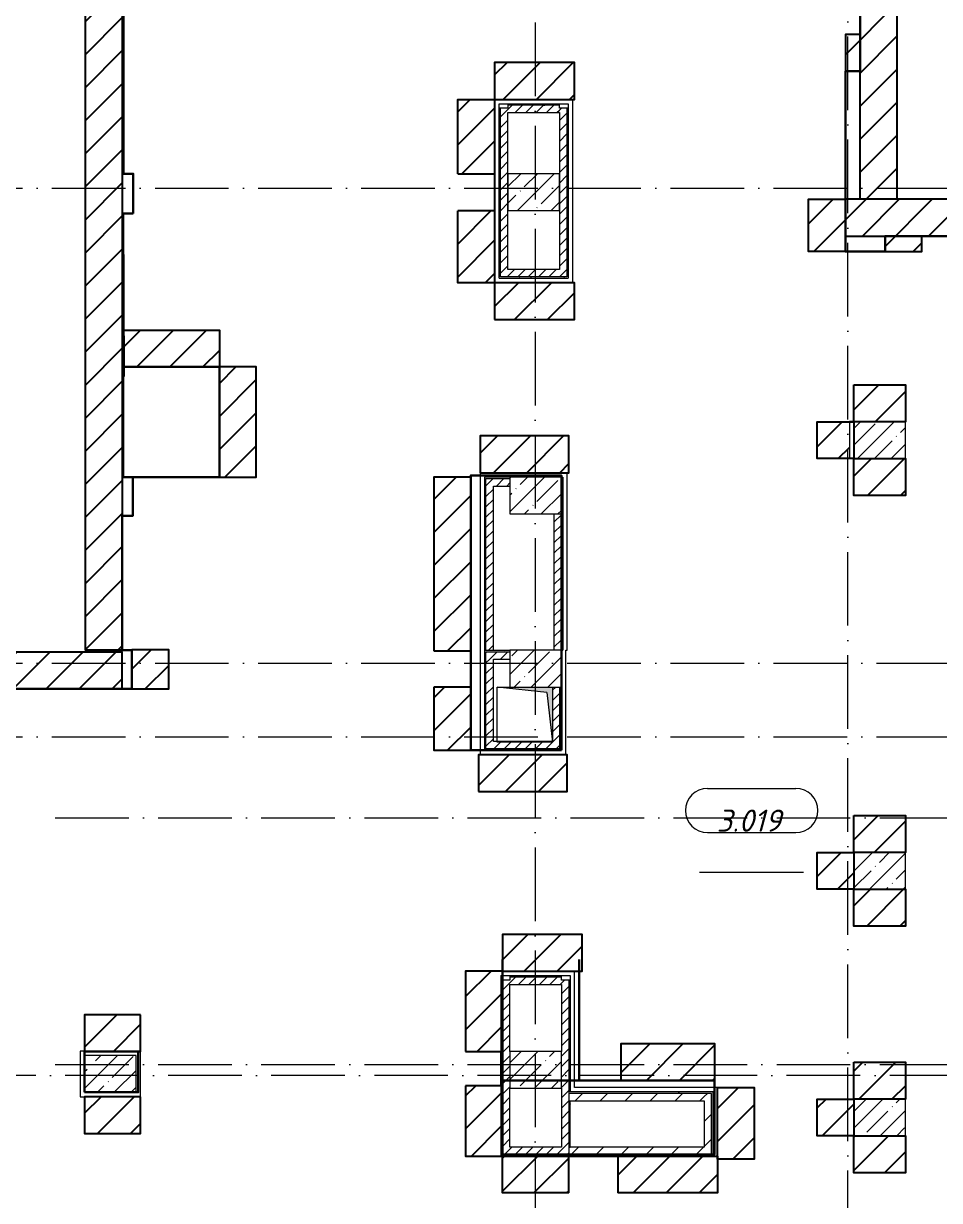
# Model space of a CAD drawing. Header units: millimetres. Extents: x 6277 to 253996, y -115614 to 184496.
# Drawn here: x 116585 to 129027, y 103209 to 119193 of the extents above; entities that cross this region are included whole.
import ezdxf

# ---------------------------------------------------------------- set-up
doc = ezdxf.new("R2010")
doc.units = ezdxf.units.MM
doc.linetypes.add('50_200_ШТРИХ_1Т_ш5_п1_п1_', pattern=[1400, 1000, -200, 0, -200])
for name, color, linetype, lineweight, true_color in [('A-AREA-IDEN-1', 7, 'Continuous', 9, 0xaaaaaa), ('I-WALL-15', 7, 'Continuous', 5, 0x787878), ('M-EQPM-1', 7, 'Continuous', 9, 0xaaaaaa), ('M-EQPM-2', 7, 'Continuous', 9, 0xe2e2e2), ('Оси-3', 7, '50_200_ШТРИХ_1Т_ш5_п1_п1_', 9, 0xaaaaaa)]:
    doc.layers.add(name, color=color, linetype=linetype, lineweight=lineweight, true_color=true_color)
for name, color, linetype, lineweight in [('A-WALL', 7, 'Continuous', 5), ('A-WALL-FNSH-1', 7, 'Continuous', 5), ('I-WALL', 7, 'Continuous', 5), ('S-COLS', 7, 'Continuous', 9), ('S-COLS-1', 7, 'Continuous', 5)]:
    doc.layers.add(name, color=color, linetype=linetype, lineweight=lineweight)
doc.styles.add('ISOCPEUR_I', font='isocpeui.ttf', dxfattribs={"height": 300})
pattern_1 = [(0, (34340.58, 34851.68), (406.4, 101.6), [6.706, -298.094, 6.706, -298.094, -1625.6]), (0, (34340.58, 34851.68), (406.4, 101.6), [-609.6, 6.706, -602.894, 6.706, -298.094, -711.2]), (0, (34340.58, 34851.68), (406.4, 101.6), [-1524, 6.706, -196.494, 6.706, -501.294]), (120, (34492.98, 34902.48), (-291.18818, 301.15272), [6.706, -298.094, 6.706, -298.094, -1625.6]), (120, (34492.98, 34902.48), (-291.18818, 301.15272), [-609.6, 6.706, -602.894, 6.706, -298.094, -711.2]), (120, (34492.98, 34902.48), (-291.18818, 301.15272), [-1524, 6.706, -196.494, 6.706, -501.294]), (240, (34543.78, 35105.68), (-115.21182, -402.75272), [6.706, -298.094, 6.706, -298.094, -1625.6]), (240, (34543.78, 35105.68), (-115.21182, -402.75272), [-609.6, 6.706, -602.894, 6.706, -298.094, -711.2]), (240, (34543.78, 35105.68), (-115.21182, -402.75272), [-1524, 6.706, -196.494, 6.706, -501.294])]
pattern_2 = [(45, (34340.58, 34851.68), (-70.71068, 70.71068), [])]
pattern_3 = [(0, (34314.75, 34972.68), (406.4, 101.6), [6.706, -298.094, 6.706, -298.094, -1625.6]), (0, (34314.75, 34972.68), (406.4, 101.6), [-609.6, 6.706, -602.894, 6.706, -298.094, -711.2]), (0, (34314.75, 34972.68), (406.4, 101.6), [-1524, 6.706, -196.494, 6.706, -501.294]), (120, (34467.15, 35023.48), (-291.18818, 301.15272), [6.706, -298.094, 6.706, -298.094, -1625.6]), (120, (34467.15, 35023.48), (-291.18818, 301.15272), [-609.6, 6.706, -602.894, 6.706, -298.094, -711.2]), (120, (34467.15, 35023.48), (-291.18818, 301.15272), [-1524, 6.706, -196.494, 6.706, -501.294]), (240, (34517.95, 35226.68), (-115.21182, -402.75272), [6.706, -298.094, 6.706, -298.094, -1625.6]), (240, (34517.95, 35226.68), (-115.21182, -402.75272), [-609.6, 6.706, -602.894, 6.706, -298.094, -711.2]), (240, (34517.95, 35226.68), (-115.21182, -402.75272), [-1524, 6.706, -196.494, 6.706, -501.294])]
pattern_4 = [(45, (34314.75, 34972.68), (-70.71068, 70.71068), [])]
pattern_5 = [(45, (34340.58, 34851.68), (-169.70563, 169.70563), [])]

# ---------------------------------------------------------------- blocks, each defined once
blk = doc.blocks.new('BSC_Колонна _Прямоугольная - 500х700-V241-АИ_План этажа_Стены_3')
at = {"layer": 'S-COLS-1'}
h = blk.add_hatch(dxfattribs=at)
h.set_pattern_fill('FP_169', color=256, style=0, pattern_type=2)
h.set_pattern_definition([(315, (-70131.04, 93900), (228.0985, 228.0985), []), (315, (-70131.04, 93671.9), (228.0985, 228.0985), [403.225, -80.645, 6.706, -73.939])])
h.paths.add_polyline_path([(-250, 350), (-250, -350), (250, -350), (250, 350), (-103, 350)])
for p, q in [((250, 350), (-250, 350)), ((-250, 350), (-250, -350)), ((250, -350), (250, 350)), ((-250, -350), (250, -350))]:
    blk.add_line(p, q, dxfattribs=at)
blk = doc.blocks.new('BSC_Колонна _Прямоугольная - 500х700-V242-АИ_План этажа_Стены_3')
at = {"layer": 'S-COLS-1'}
h = blk.add_hatch(dxfattribs=at)
h.set_pattern_fill('FP_170', color=256, style=0, pattern_type=2)
h.set_pattern_definition([(315, (-73481.04, 93900), (228.0985, 228.0985), []), (315, (-73481.04, 93671.9), (228.0985, 228.0985), [403.225, -80.645, 6.706, -73.939])])
h.paths.add_polyline_path([(-250, 350), (-250, -350), (250, -350), (250, 350), (86, 350)])
for p, q in [((250, 350), (-250, 350)), ((-250, 350), (-250, -350)), ((250, -350), (250, 350)), ((-250, -350), (250, -350))]:
    blk.add_line(p, q, dxfattribs=at)
blk = doc.blocks.new('BSC_Колонна _Прямоугольная - 500х700-V245-АИ_План этажа_Стены_3')
at = {"layer": 'S-COLS-1'}
h = blk.add_hatch(dxfattribs=at)
h.set_pattern_fill('FP_173', color=256, style=0, pattern_type=2)
h.set_pattern_definition([(315, (-79331.04, 93900), (228.0985, 228.0985), []), (315, (-79331.04, 93671.9), (228.0985, 228.0985), [403.225, -80.645, 6.706, -73.939])])
h.paths.add_polyline_path([(-250, 350), (-250, -350), (250, -350), (250, 350), (-101, 350)])
for p, q in [((250, 350), (-250, 350)), ((-250, 350), (-250, -350)), ((250, -350), (250, 350)), ((-250, -350), (250, -350))]:
    blk.add_line(p, q, dxfattribs=at)
blk = doc.blocks.new('BSC_Колонна _Прямоугольная - 500х700-V301-АИ_План этажа_Стены_3')
at = {"layer": 'S-COLS-1'}
h = blk.add_hatch(dxfattribs=at)
h.set_pattern_fill('FP_207', color=256, style=0, pattern_type=2)
h.set_pattern_definition([(315, (-70130.7, 83450), (228.0985, 228.0985), []), (315, (-70130.7, 83221.9), (228.0985, 228.0985), [403.225, -80.645, 6.706, -73.939])])
h.paths.add_polyline_path([(-250, 234), (-250, -350), (250, -350), (250, 350), (-250, 350)])
for p, q in [((250, 350), (-250, 350)), ((-250, 350), (-250, -350)), ((250, -350), (250, 350)), ((-250, -350), (250, -350))]:
    blk.add_line(p, q, dxfattribs=at)
blk = doc.blocks.new('BSC_Колонна _Прямоугольная - 500х700-V302-АИ_План этажа_Стены_3')
at = {"layer": 'S-COLS-1'}
h = blk.add_hatch(dxfattribs=at)
h.set_pattern_fill('FP_208', color=256, style=0, pattern_type=2)
h.set_pattern_definition([(315, (-70130.7, 89200), (228.0985, 228.0985), []), (315, (-70130.7, 88971.9), (228.0985, 228.0985), [403.225, -80.645, 6.706, -73.939])])
h.paths.add_polyline_path([(-250, 350), (-250, -350), (250, -350), (250, 350), (-103, 350)])
for p, q in [((250, 350), (-250, 350)), ((-250, 350), (-250, -350)), ((250, -350), (250, 350)), ((-250, -350), (250, -350))]:
    blk.add_line(p, q, dxfattribs=at)
blk = doc.blocks.new('BSC_Колонна _Прямоугольная - 500х700-V304-АИ_План этажа_Стены_3')
at = {"layer": 'S-COLS-1'}
h = blk.add_hatch(dxfattribs=at)
h.set_pattern_fill('FP_210', color=256, style=0, pattern_type=2)
h.set_pattern_definition([(315, (-75580.7, 89200), (228.0985, 228.0985), []), (315, (-75580.7, 88971.9), (228.0985, 228.0985), [403.225, -80.645, 6.706, -73.939])])
h.paths.add_polyline_path([(-250, 350), (-250, -350), (250, -350), (250, 350), (110, 350)])
for p, q in [((250, 350), (-250, 350)), ((250, -350), (250, 350)), ((-250, -230), (-250, -350)), ((-250, -350), (250, -350))]:
    blk.add_line(p, q, dxfattribs=at)
blk = doc.blocks.new('BSC_Колонна _Прямоугольная - 500х700-V305-АИ_План этажа_Стены_3')
at = {"layer": 'S-COLS-1'}
h = blk.add_hatch(dxfattribs=at)
h.set_pattern_fill('FP_211', color=256, style=0, pattern_type=2)
h.set_pattern_definition([(315, (-77930.7, 89200), (228.0985, 228.0985), []), (315, (-77930.7, 88971.9), (228.0985, 228.0985), [403.225, -80.645, 6.706, -73.939])])
h.paths.add_polyline_path([(-250, 350), (-250, -350), (250, -350), (250, 350)])
for p, q in [((250, 350), (-250, 350)), ((-250, 350), (-250, -350)), ((250, -350), (250, 350)), ((-250, -350), (250, -350))]:
    blk.add_line(p, q, dxfattribs=at)
blk = doc.blocks.new('Канал вертикальный прямоугольный - Шахта - значок проема-24087406-АИ_План этажа_Стены_3')
at = {"layer": 'M-EQPM-2'}
blk.add_hatch(color=256, dxfattribs=at).paths.add_polyline_path([(375, 375), (-375, 375), (-375, -375), (-300, 300)])
at = {"layer": 'M-EQPM-1'}
for p, q in [((-375, -375), (-375, 375)), ((-375, 375), (375, 375)), ((-300, 300), (375, 375)), ((375, 375), (375, -375)), ((-300, 300), (-375, -375)), ((375, -375), (-375, -375))]:
    blk.add_line(p, q, dxfattribs=at)
blk = doc.blocks.new('AAR_СКБ_Марка_помещения_1_5 ммп - Номер _ Площадь-27962135-АИ_План этажа_Стены_3')
at = {"layer": 'A-AREA-IDEN-1'}
for p, q in [((-2.987, 3), (3.013, 3)), ((-2.987, 0), (3.013, 0)), ((-3.532, -2.69), (3.532, -2.69))]:
    blk.add_line(p, q, dxfattribs=at)
for centre, start, end in [((-2.987, 1.5), 90, 270), ((3.013, 1.5), 270, 90)]:
    blk.add_arc(centre, 1.5, start, end, dxfattribs=at)
blk = doc.blocks.new('osi')
at = {"layer": 'Оси-3'}
for p, q in [((32440.8, 126205.7), (32440.8, 83013.9)), ((36690.8, 83013.9), (36690.8, 126205.7)), ((6276.8, 116955.5), (48058.7, 116955.5)), ((6276.8, 110505.8), (48058.7, 110505.8)), ((6276.8, 109505.8), (48058.7, 109505.8)), ((25922, 108405.8), (48058.7, 108405.8)), ((25922, 105055.8), (48058.7, 105055.8)), ((48058.7, 104905.8), (6276.8, 104905.8))]:
    blk.add_line(p, q, dxfattribs=at)

msp = doc.modelspace()

# ---------------------------------------------------------------- hatches: boundary and pattern name
at = {"true_color": 0xf8991e}
h = msp.add_hatch(dxfattribs=at)
h.set_pattern_fill('ANSI31', color=30, scale=100)
h.paths.add_polyline_path([(135481.1, 96340.4), (135084.7, 96340.4), (135084.7, 95840.4), (135481.1, 95840.4)])
h.paths.add_polyline_path([(135481.1, 95340.4), (135084.7, 95340.4), (135084.7, 94840.4), (135481.1, 94840.4)])
h.paths.add_polyline_path([(135981.1, 116306.4), (135481.1, 116306.4), (135481.1, 116061.4), (135506, 116061.4), (135506, 113790.4), (135481.1, 113790.4), (135481.1, 113271.7), (135511.6, 113271.7), (135511.6, 107940.4), (135481.1, 107940.4), (135481.1, 107426.4), (135533.7, 107426.4), (135533.7, 104590.4), (135481.1, 104590.4), (135481.1, 104090.4), (135538.7, 104090.4), (135538.7, 99360.4), (135541.1, 99360.4), (135541.1, 98860.4), (135481.1, 98860.4), (135481.1, 98371.4), (135539.7, 98371.4), (135541.1, 98360.4), (135541.1, 97860.4), (135539.7, 95840.4), (135481.1, 95840.4), (135481.1, 95340.4), (135541.6, 95340.4), (135546.2, 90781.4), (135981.1, 90781.4)])
h.paths.add_polyline_path([(135481.1, 98360.4), (135144.7, 98360.4), (135144.7, 97860.4), (135481.1, 97860.4)])
h.paths.add_polyline_path([(135481.1, 99360.4), (135144.7, 99360.4), (135144.7, 98860.4), (135481.1, 98860.4)])
h.paths.add_polyline_path([(128564.8, 95337.8), (127864.8, 95337.8), (127864.8, 94837.8), (128564.8, 94837.8)])
h.paths.add_polyline_path([(127864.8, 95837.8), (127364.8, 95837.8), (127364.8, 95337.8), (127864.8, 95337.8)])
h.paths.add_polyline_path([(128564.8, 96337.8), (127864.8, 96337.8), (127864.8, 95837.8), (128564.8, 95837.8)])
h.paths.add_polyline_path([(128564.8, 98337.8), (127864.8, 98337.8), (127864.8, 97843.9), (128564.8, 97843.9)])
h.paths.add_polyline_path([(127864.8, 98843.9), (127364.8, 98843.9), (127364.8, 98343.9), (127864.8, 98343.9)])
h.paths.add_polyline_path([(128564.8, 99343.9), (127864.8, 99343.9), (127864.8, 98843.9), (128564.8, 98843.9)])
h.paths.add_polyline_path([(123910.6, 98752.4), (123210.6, 98752.4), (123210.6, 98292.4), (123910.6, 98292.4)])
h.paths.add_polyline_path([(124410.6, 98252.4), (123950.6, 98252.4), (123950.6, 97752.4), (124410.6, 97752.4)])
h.paths.add_polyline_path([(123910.6, 97672.4), (123210.6, 97672.4), (123210.6, 97252.4), (123910.6, 97252.4)])
h.paths.add_polyline_path([(123890.6, 95232.4), (123190.6, 95232.4), (123190.6, 94792.4), (123890.6, 94792.4)])
h.paths.add_polyline_path([(124390.6, 94732.4), (123950.6, 94732.4), (123950.6, 94232.4), (124390.6, 94232.4)])
h.paths.add_polyline_path([(123890.6, 94172.4), (123190.6, 94172.4), (123190.6, 93732.4), (123890.6, 93732.4)])
h.paths.add_polyline_path([(135541.1, 90781.4), (127190.7, 90781.4), (127190.7, 90281.4), (135541.1, 90281.4)])
h.paths.add_polyline_path([(127190.7, 90189.4), (126890.7, 90189.4), (126890.7, 89597.4), (127190.7, 89597.4)])
h.paths.add_polyline_path([(127190.7, 89597.4), (120231.1, 89597.4), (120231.1, 89097.4), (127190.7, 89097.4)])
h.paths.add_polyline_path([(120731.1, 98305.8), (120241.9, 98305.8), (120241.9, 97805.8), (120231.1, 89597.4), (120731.1, 89597.4)])
h.paths.add_polyline_path([(120231.1, 98305.8), (109471.9, 98305.8), (109471.9, 97805.8), (120231.1, 97805.8)])
h.paths.add_polyline_path([(109287, 102046.4), (108787, 102046.4), (108787, 98305.8), (109287, 98305.8)])
h.paths.add_polyline_path([(112078.1, 102425.4), (112079.1, 102546.4), (109287, 102546.4), (109287, 102046.4), (112078.1, 102046.4)])
h.paths.add_polyline_path([(111918, 101911.9), (111418, 101911.9), (111418, 101380.4), (111918, 101380.4)])
h.paths.add_polyline_path([(112620.1, 101368.4), (111918, 101368.4), (111918, 100868.4), (112620.1, 100868.4)])
h.paths.add_polyline_path([(112638, 102425.4), (112096, 102425.4), (112096, 102046.4), (112078.1, 102046.4), (112078.1, 101925.4), (112638, 101925.4)])
h.paths.add_polyline_path([(118292.9, 100605.4), (116987.9, 100605.4), (116987.9, 100105.4), (118292.9, 100105.4)])
h.paths.add_polyline_path([(118292.9, 102545.4), (116987.9, 102545.4), (116987.9, 102045.4), (118292.9, 102045.4)])
h.paths.add_polyline_path([(119245, 115030.4), (117946, 115030), (117946, 114780), (117946.8, 114530.4), (119245, 114530.4)])
h.paths.add_polyline_path([(112096, 110156.4), (111596, 110156.4), (111596, 102546.4), (112096, 102546.4)])
h.paths.add_polyline_path([(112638, 104678.4), (112096, 104678.4), (112096, 104178.4), (112638, 104178.4)])
h.paths.add_polyline_path([(112655.8, 105735.4), (112096, 105735.4), (112096, 105235.4), (112655.8, 105235.4)])
h.paths.add_polyline_path([(118174.8, 104618), (117414.8, 104618), (117414.8, 104118), (118174.8, 104118)])
h.paths.add_polyline_path([(118174.8, 105730), (117414.8, 105730), (117414.8, 105238), (118174.8, 105238)])
h.paths.add_polyline_path([(123862.9, 100122.9), (122751.4, 100122.9), (122751.4, 99622.9), (123862.9, 99622.9)])
h.paths.add_polyline_path([(122751.4, 101485.4), (122251.4, 101485.4), (122251.4, 100182.9), (122751.4, 100182.9)])
h.paths.add_polyline_path([(123862.9, 102505.4), (122751.4, 102505.4), (122751.4, 102065.4), (123162.9, 102065.4), (123162.9, 102045.4), (123862.9, 102045.4)])
h.paths.add_polyline_path([(126010.6, 103812.4), (124657.2, 103812.4), (124657.2, 103312.4), (126010.6, 103312.4)])
h.paths.add_polyline_path([(126510.6, 104742.7), (126010.6, 104742.7), (126010.6, 103770.7), (126510.6, 103770.7)])
h.paths.add_polyline_path([(123990.6, 103812.4), (123090.6, 103812.4), (123090.6, 103312.4), (123990.6, 103312.4)])
h.paths.add_polyline_path([(123070.6, 104767.8), (122590.6, 104767.8), (122590.6, 103812.4), (123070.6, 103812.4), (123070.6, 103832.4)])
h.paths.add_polyline_path([(123070.6, 106262.7), (123076, 106322.7), (122590.6, 106322.7), (122590.6, 105234.3), (123070.6, 105234.3)])
h.paths.add_polyline_path([(124173.3, 106822.7), (123090.6, 106822.7), (123090.6, 106322.7), (124173.3, 106322.7)])
h.paths.add_polyline_path([(125970.6, 105340.4), (124702.3, 105340.4), (124702.3, 104840.4), (125970.6, 104840.4)])
h.paths.add_polyline_path([(128564.8, 104086.2), (127864.8, 104086.2), (127864.8, 103586.2), (128564.8, 103586.2)])
h.paths.add_polyline_path([(127864.8, 104586.2), (127364.8, 104586.2), (127364.8, 104086.2), (127864.8, 104086.2)])
h.paths.add_polyline_path([(128564.8, 105086.2), (127864.8, 105086.2), (127864.8, 104587.8), (128564.8, 104587.8)])
h.paths.add_polyline_path([(128564.8, 107436.2), (127864.8, 107436.2), (127864.8, 106936.2), (128564.8, 106936.2)])
h.paths.add_polyline_path([(127864.8, 107936.2), (127364.8, 107936.2), (127364.8, 107436.2), (127864.8, 107436.2)])
h.paths.add_polyline_path([(128564.8, 108436.2), (127864.8, 108436.2), (127864.8, 107937.8), (128564.8, 107937.8)])
h.paths.add_polyline_path([(135481.1, 104087.8), (135084.7, 104087.8), (135084.7, 103587.8), (135481.1, 103587.8)])
h.paths.add_polyline_path([(135481.1, 105087.8), (135084.7, 105087.8), (135084.7, 104590.4), (135481.1, 104590.4)])
h.paths.add_polyline_path([(135481.1, 108440.4), (135102.6, 108440.4), (135102.6, 107940.4), (135481.1, 107940.4)])
h.paths.add_polyline_path([(135481.1, 107426.4), (135102.6, 107426.4), (135102.6, 106940.4), (135481.1, 106940.4)])
h.paths.add_polyline_path([(135481.1, 116806.4), (127749, 116806.4), (127749, 116306.4), (135481.1, 116306.4)])
h.paths.add_polyline_path([(128564.8, 113284.2), (127864.8, 113284.2), (127864.8, 112784.2), (128564.8, 112784.2)])
h.paths.add_polyline_path([(127804.8, 113784.2), (127364.8, 113784.2), (127364.8, 113284.2), (127804.8, 113284.2)])
h.paths.add_polyline_path([(128564.8, 114284.2), (127864.8, 114284.2), (127864.8, 113787.8), (128564.8, 113787.8)])
h.paths.add_polyline_path([(127749, 116806.4), (127249, 116806.4), (127249, 116096.4), (127749, 116096.4)])
h.paths.add_polyline_path([(128449, 120363.4), (127949, 120363.4), (127949, 116806.4), (128449, 116806.4)])
h.paths.add_polyline_path([(128789, 116306.4), (128289, 116306.4), (128289, 116096.4), (128789, 116096.4)])
h.paths.add_polyline_path([(127949, 120633.4), (127519, 120633.4), (127519, 120133.4), (127949, 120133.4)])
h.paths.add_polyline_path([(127949, 119046.4), (127749, 119046.4), (127749, 118546.4), (127949, 118546.4)])
h.paths.add_polyline_path([(127519, 120363.4), (127019, 120363.4), (127019, 120133.4), (127519, 120133.4)])
h.paths.add_polyline_path([(127519, 120633.4), (127519, 120870.4), (117945, 120870.4), (117945, 120370.4), (127519, 120370.4)])
h.paths.add_polyline_path([(123295, 120370.4), (122795, 120370.4), (122795, 120107.4), (123295, 120107.4)])
h.paths.add_polyline_path([(124319, 120363.4), (123819, 120363.4), (123819, 120107.4), (124319, 120107.4)])
h.paths.add_polyline_path([(124067.4, 118663.4), (122984.8, 118663.4), (122984.8, 118163.4), (124067.4, 118163.4)])
h.paths.add_polyline_path([(124067.4, 115673.4), (122984.8, 115673.4), (122984.8, 115173.4), (124067.4, 115173.4)])
h.paths.add_polyline_path([(122984.8, 116648.8), (122484.8, 116648.8), (122484.8, 115673.4), (122984.8, 115673.4)])
h.paths.add_polyline_path([(122984.8, 118163.4), (122484.8, 118163.4), (122484.8, 117152), (122984.8, 117152)])
h.paths.add_polyline_path([(117927, 120370.4), (117427, 120370.4), (117427, 110681.4), (117927, 110681.4)])
h.paths.add_polyline_path([(119745, 114530.4), (119245, 114530.4), (119245, 113032.4), (119745, 113032.4)])
h.paths.add_polyline_path([(117927, 110656.4), (112096, 110656.4), (112096, 110156.4), (117927, 110156.4)])
h.paths.add_polyline_path([(118557, 110685.6), (118057, 110685.6), (118057, 110156.4), (118557, 110156.4)])
h.paths.add_polyline_path([(123970.6, 109262.7), (122764.1, 109262.7), (122764.1, 108762.7), (123970.6, 108762.7)])
h.paths.add_polyline_path([(122660.6, 110179.4), (122160.6, 110179.4), (122160.6, 109322.7), (122660.6, 109322.7)])
h.paths.add_polyline_path([(122660.6, 113032.4), (122160.6, 113032.4), (122160.6, 110672), (122660.6, 110672)])
h.paths.add_polyline_path([(123993.3, 113592.4), (122786.8, 113592.4), (122786.8, 113092.4), (123993.3, 113092.4)])
at = {"layer": 'I-WALL'}
h = msp.add_hatch(dxfattribs=at)
h.set_pattern_fill('FP_5', color=256, style=0, pattern_type=2)
h.set_pattern_definition(pattern_4)
h.paths.add_polyline_path([(123064.8, 115853.4), (123164.8, 115853.4), (123164.8, 118043.4), (123064.8, 118043.4), (123064.8, 116326.7)])
h = msp.add_hatch(dxfattribs=at)
h.set_pattern_fill('FP_5', color=256, style=0, pattern_type=2)
h.set_pattern_definition(pattern_4)
h.paths.add_polyline_path([(123164.8, 117983.4), (123864.8, 117983.4), (123864.8, 118083.4), (123164.8, 118083.4), (123164.8, 118043.4)])
h = msp.add_hatch(dxfattribs=at)
h.set_pattern_fill('FP_5', color=256, style=0, pattern_type=2)
h.set_pattern_definition(pattern_4)
h.paths.add_polyline_path([(123864.8, 115753.4), (123964.8, 115753.4), (123964.8, 118043.4), (123864.8, 118043.4), (123864.8, 115853.4)])
h = msp.add_hatch(dxfattribs=at)
h.set_pattern_fill('FP_5', color=256, style=0, pattern_type=2)
h.set_pattern_definition(pattern_4)
h.paths.add_polyline_path([(123864.8, 115753.4), (123864.8, 115853.4), (123064.8, 115853.4), (123064.8, 115753.4)])
h = msp.add_hatch(dxfattribs=at)
h.set_pattern_fill('FP_5', color=256, style=0, pattern_type=2)
h.set_pattern_definition(pattern_2)
h.paths.add_polyline_path([(122866.8, 110682.4), (122966.8, 110682.4), (122966.8, 113012.4), (122866.8, 113012.4), (122866.8, 111958.3)])
h = msp.add_hatch(dxfattribs=at)
h.set_pattern_fill('FP_5', color=256, style=0, pattern_type=2)
h.set_pattern_definition(pattern_2)
h.paths.add_polyline_path([(123190.6, 112912.4), (123190.6, 113012.4), (122966.8, 113012.4), (122966.8, 112912.4)])
h = msp.add_hatch(dxfattribs=at)
h.set_pattern_fill('FP_5', color=256, style=0, pattern_type=2)
h.set_pattern_definition(pattern_2)
h.paths.add_polyline_path([(123890.6, 110682.4), (123890.6, 112532.4), (123790.6, 112532.4), (123790.6, 110682.4)])
h = msp.add_hatch(dxfattribs=at)
h.set_pattern_fill('FP_5', color=256, style=0, pattern_type=2)
h.set_pattern_definition(pattern_2)
h.paths.add_polyline_path([(123190.6, 110562.4), (123190.6, 110662.4), (122866.8, 110662.4), (122866.8, 110562.4), (122966.8, 110562.4)])
h = msp.add_hatch(dxfattribs=at)
h.set_pattern_fill('FP_5', color=256, style=0, pattern_type=2)
h.set_pattern_definition(pattern_2)
h.paths.add_polyline_path([(122866.8, 109342.7), (122966.8, 109342.7), (122966.8, 110562.4), (122866.8, 110562.4), (122866.8, 110542.5)])
h = msp.add_hatch(dxfattribs=at)
h.set_pattern_fill('FP_5', color=256, style=0, pattern_type=2)
h.set_pattern_definition(pattern_2)
h.paths.add_polyline_path([(123870.6, 109442.7), (123870.6, 110182.4), (123770.6, 110182.4), (123770.6, 109442.7)])
h = msp.add_hatch(dxfattribs=at)
h.set_pattern_fill('FP_5', color=256, style=0, pattern_type=2)
h.set_pattern_definition(pattern_2)
h.paths.add_polyline_path([(123695.6, 109342.7), (123870.6, 109342.7), (123870.6, 109442.7), (123770.6, 109442.7), (123769.4, 109442.7), (122966.8, 109442.7), (122966.8, 109342.7)])
h = msp.add_hatch(dxfattribs=at)
h.set_pattern_fill('FP_5', color=256, style=0, pattern_type=2)
h.set_pattern_definition(pattern_2)
h.paths.add_polyline_path([(123090.6, 103932.4), (123190.6, 103932.4), (123190.6, 106202.7), (123090.6, 106202.7), (123090.6, 104879.3)])
h = msp.add_hatch(dxfattribs=at)
h.set_pattern_fill('FP_5', color=256, style=0, pattern_type=2)
h.set_pattern_definition(pattern_2)
h.paths.add_polyline_path([(123890.6, 106142.7), (123890.6, 106242.7), (123190.6, 106242.7), (123190.6, 106142.7)])
h = msp.add_hatch(dxfattribs=at)
h.set_pattern_fill('FP_5', color=256, style=0, pattern_type=2)
h.set_pattern_definition(pattern_2)
h.paths.add_polyline_path([(123990.6, 103832.4), (123990.6, 106202.7), (123890.6, 106202.7), (123890.6, 103832.4)])
h = msp.add_hatch(dxfattribs=at)
h.set_pattern_fill('FP_4', color=256, style=0, pattern_type=2)
h.set_pattern_definition(pattern_5)
h.paths.add_polyline_path([(125830.6, 104562.7), (125830.6, 104662.7), (123990.6, 104662.7), (123990.6, 104562.7), (124234.9, 104562.7)])
h = msp.add_hatch(dxfattribs=at)
h.set_pattern_fill('FP_4', color=256, style=0, pattern_type=2)
h.set_pattern_definition(pattern_5)
h.paths.add_polyline_path([(125930.6, 103932.4), (125930.6, 104662.7), (125830.6, 104662.7), (125830.6, 103932.4), (125904.6, 103932.4)])
h = msp.add_hatch(dxfattribs=at)
h.set_pattern_fill('FP_5', color=256, style=0, pattern_type=2)
h.set_pattern_definition(pattern_2)
h.paths.add_polyline_path([(123890.6, 103832.4), (123890.6, 103932.4), (123090.6, 103932.4), (123090.6, 103832.4), (123400.1, 103832.4)])
h = msp.add_hatch(dxfattribs=at)
h.set_pattern_fill('FP_4', color=256, style=0, pattern_type=2)
h.set_pattern_definition(pattern_5)
h.paths.add_polyline_path([(125930.6, 103832.4), (125930.6, 103932.4), (123990.6, 103932.4), (123990.6, 103832.4), (125904.6, 103832.4)])
at = {"layer": 'I-WALL-15'}
h = msp.add_hatch(dxfattribs=at)
h.set_pattern_fill('FP_3', color=256, style=0, pattern_type=2)
h.set_pattern_definition(pattern_3)
h.paths.add_polyline_path([(123064.8, 115753.4), (123064.8, 118043.4), (123044.8, 118043.4), (123044.8, 115753.4)])
h = msp.add_hatch(dxfattribs=at)
h.set_pattern_fill('FP_3', color=256, style=0, pattern_type=2)
h.set_pattern_definition(pattern_3)
h.paths.add_polyline_path([(123864.8, 118083.4), (123864.8, 118103.4), (123164.8, 118103.4), (123164.8, 118083.4)])
h = msp.add_hatch(dxfattribs=at)
h.set_pattern_fill('FP_3', color=256, style=0, pattern_type=2)
h.set_pattern_definition(pattern_3)
h.paths.add_polyline_path([(123984.8, 115733.4), (123984.8, 118043.4), (123964.8, 118043.4), (123964.8, 115733.4)])
h = msp.add_hatch(dxfattribs=at)
h.set_pattern_fill('FP_3', color=256, style=0, pattern_type=2)
h.set_pattern_definition(pattern_3)
h.paths.add_polyline_path([(123044.8, 115733.4), (123964.8, 115733.4), (123964.8, 115753.4), (123044.8, 115753.4)])
h = msp.add_hatch(dxfattribs=at)
h.set_pattern_fill('FP_3', color=256, style=0, pattern_type=2)
h.set_pattern_definition(pattern_1)
h.paths.add_polyline_path([(122866.8, 110682.4), (122866.8, 113032.4), (122846.8, 113032.4), (122846.8, 110682.4)])
h = msp.add_hatch(dxfattribs=at)
h.set_pattern_fill('FP_3', color=256, style=0, pattern_type=2)
h.set_pattern_definition(pattern_1)
h.paths.add_polyline_path([(122866.8, 113012.4), (123190.6, 113012.4), (123190.6, 113032.4), (122866.8, 113032.4)])
h = msp.add_hatch(dxfattribs=at)
h.set_pattern_fill('FP_3', color=256, style=0, pattern_type=2)
h.set_pattern_definition(pattern_1)
h.paths.add_polyline_path([(123910.6, 110682.4), (123910.6, 112972.4), (123890.6, 112972.4), (123890.6, 110682.4)])
h = msp.add_hatch(dxfattribs=at)
h.set_pattern_fill('FP_3', color=256, style=0, pattern_type=2)
h.set_pattern_definition(pattern_1)
h.paths.add_polyline_path([(123190.6, 110662.4), (123190.6, 110682.4), (122846.8, 110682.4), (122846.8, 110662.4), (122866.8, 110662.4)])
h = msp.add_hatch(dxfattribs=at)
h.set_pattern_fill('FP_3', color=256, style=0, pattern_type=2)
h.set_pattern_definition(pattern_1)
h.paths.add_polyline_path([(122866.8, 109322.7), (122866.8, 110662.4), (122846.8, 110662.4), (122846.8, 109322.7)])
h = msp.add_hatch(dxfattribs=at)
h.set_pattern_fill('FP_3', color=256, style=0, pattern_type=2)
h.set_pattern_definition(pattern_1)
h.paths.add_polyline_path([(123870.6, 109342.7), (123890.6, 109342.7), (123890.6, 110182.4), (123870.6, 110182.4), (123870.6, 109442.7)])
h = msp.add_hatch(dxfattribs=at)
h.set_pattern_fill('FP_3', color=256, style=0, pattern_type=2)
h.set_pattern_definition(pattern_1)
h.paths.add_polyline_path([(122866.8, 109322.7), (123890.6, 109322.7), (123890.6, 109342.7), (122866.8, 109342.7)])
h = msp.add_hatch(dxfattribs=at)
h.set_pattern_fill('FP_3', color=256, style=0, pattern_type=2)
h.set_pattern_definition(pattern_1)
h.paths.add_polyline_path([(123090.6, 103832.4), (123090.6, 106202.7), (123070.6, 106202.7), (123070.6, 103832.4)])
h = msp.add_hatch(dxfattribs=at)
h.set_pattern_fill('FP_3', color=256, style=0, pattern_type=2)
h.set_pattern_definition(pattern_1)
h.paths.add_polyline_path([(123890.6, 106242.7), (123890.6, 106262.7), (123190.6, 106262.7), (123190.6, 106242.7)])
h = msp.add_hatch(dxfattribs=at)
h.set_pattern_fill('FP_3', color=256, style=0, pattern_type=2)
h.set_pattern_definition(pattern_1)
h.paths.add_polyline_path([(123990.6, 103812.4), (124010.6, 103812.4), (124010.6, 103832.4), (123990.6, 103832.4)])
h.paths.add_polyline_path([(124010.6, 103932.4), (124010.6, 104562.7), (123990.6, 104562.7), (123990.6, 103932.4)])
h.paths.add_polyline_path([(124010.6, 104662.7), (124010.6, 106202.7), (123990.6, 106202.7), (123990.6, 104662.7)])
h = msp.add_hatch(dxfattribs=at)
h.set_pattern_fill('FP_3', color=256, style=0, pattern_type=2)
h.set_pattern_definition(pattern_1)
h.paths.add_polyline_path([(125930.6, 104662.7), (125930.6, 104682.7), (124010.6, 104682.7), (124010.6, 104662.7), (125904.6, 104662.7)])
h = msp.add_hatch(dxfattribs=at)
h.set_pattern_fill('FP_3', color=256, style=0, pattern_type=2)
h.set_pattern_definition(pattern_1)
h.paths.add_polyline_path([(125930.6, 103832.4), (125950.6, 103832.4), (125950.6, 104682.7), (125930.6, 104682.7), (125930.6, 103932.4)])
h = msp.add_hatch(dxfattribs=at)
h.set_pattern_fill('FP_3', color=256, style=0, pattern_type=2)
h.set_pattern_definition(pattern_1)
h.paths.add_polyline_path([(123890.6, 103812.4), (123990.6, 103812.4), (123990.6, 103832.4), (123070.6, 103832.4), (123070.6, 103812.4), (123400.1, 103812.4)])
h = msp.add_hatch(dxfattribs=at)
h.set_pattern_fill('FP_3', color=256, style=0, pattern_type=2)
h.set_pattern_definition(pattern_1)
h.paths.add_polyline_path([(125950.6, 103812.4), (125950.6, 103832.4), (124010.6, 103832.4), (124010.6, 103812.4), (125904.6, 103812.4)])
at = {"layer": 'S-COLS-1'}
h = msp.add_hatch(dxfattribs=at)
h.set_pattern_fill('FP_1', color=256, style=0, pattern_type=2)
h.set_pattern_definition([(45, (34314.75, 34972.68), (-228.0985, 228.0985), []), (45, (34542.85, 34972.68), (-228.0985, 228.0985), [403.225, -80.645, 6.706, -73.939])])
h.paths.add_polyline_path([(123864.8, 116653.4), (123864.8, 117153.4), (123164.8, 117153.4), (123164.8, 116653.4)])

# ---------------------------------------------------------------- linework, layer by layer
at = {"color": 3}
for points in [[(117927, 110681.4), (117427, 110681.4), (117427, 120370.4), (117927, 120370.4)], [(127949, 120363.4), (128449, 120363.4), (128449, 116806.4), (127949, 116806.4)], [(127749, 118546.4), (127949, 118546.4), (127949, 119046.4), (127749, 119046.4)], [(122984.8, 118163.4), (124067.4, 118163.4), (124067.4, 118663.4), (122984.8, 118663.4)], [(127749, 116096.4), (127249, 116096.4), (127249, 116806.4), (127749, 116806.4)], [(127749, 116306.4), (135481.1, 116306.4), (135481.1, 116806.4), (127749, 116806.4)], [(128289, 116096.4), (128789, 116096.4), (128789, 116306.4), (128289, 116306.4)], [(122984.8, 115173.4), (124067.4, 115173.4), (124067.4, 115673.4), (122984.8, 115673.4)], [(119245, 114530.4), (117946, 114530), (117946, 115030), (119245, 115030.4)], [(119245, 113032.4), (119745, 113032.4), (119745, 114530.4), (119245, 114530.4)], [(127864.8, 114284.2), (128564.8, 114284.2), (128564.8, 113784.2), (127864.8, 113784.2)], [(127864.8, 113284.2), (127364.8, 113284.2), (127364.8, 113784.2), (127864.8, 113784.2)], [(122786.8, 113092.4), (123993.3, 113092.4), (123993.3, 113592.4), (122786.8, 113592.4)], [(127864.8, 113284.2), (128564.8, 113284.2), (128564.8, 112784.2), (127864.8, 112784.2)], [(112096, 110156.4), (117927, 110156.4), (117927, 110656.4), (112096, 110656.4)], [(118057, 110156.4), (118557, 110156.4), (118557, 110685.6), (118057, 110685.6)], [(122764.1, 108762.7), (123970.6, 108762.7), (123970.6, 109262.7), (122764.1, 109262.7)], [(127864.8, 108436.2), (128564.8, 108436.2), (128564.8, 107936.2), (127864.8, 107936.2)], [(127864.8, 107436.2), (127364.8, 107436.2), (127364.8, 107936.2), (127864.8, 107936.2)], [(127864.8, 107436.2), (128564.8, 107436.2), (128564.8, 106936.2), (127864.8, 106936.2)], [(123090.6, 106322.7), (124173.3, 106322.7), (124173.3, 106822.7), (123090.6, 106822.7)], [(118174.8, 105730), (117414.8, 105730), (117414.8, 105230), (118174.8, 105230)], [(125970.6, 104840.4), (124702.3, 104840.4), (124702.3, 105340.4), (125970.6, 105340.4)], [(127864.8, 105086.2), (128564.8, 105086.2), (128564.8, 104586.2), (127864.8, 104586.2)], [(126010.6, 104742.7), (126510.6, 104742.7), (126510.6, 103770.7), (126010.6, 103770.7)], [(118174.8, 104618), (117414.8, 104618), (117414.8, 104118), (118174.8, 104118)], [(127864.8, 104086.2), (127364.8, 104086.2), (127364.8, 104586.2), (127864.8, 104586.2)], [(127864.8, 104086.2), (128564.8, 104086.2), (128564.8, 103586.2), (127864.8, 103586.2)]]:
    msp.add_lwpolyline(points, close=True, dxfattribs=at)
at = {"lineweight": 30}
for points in [[(127749, 116096.4), (127749, 118546.4), (127769, 118546.4), (127949, 118546.4), (127949, 120133.4), (127749, 120133.4), (127519, 120133.4), (127519, 120363.4), (123819, 120363.4), (123819, 120107.4), (123295, 120107.4), (123295, 120370.4), (117945, 120370.4)], [(117945, 120370.4), (117945, 117153.4), (118075, 117153.4), (118075, 116613.4)], [(118075, 116613.4), (117940, 116613.4), (117940, 113032.4), (117941, 113032.4)], [(117940, 116613.4), (117947.3, 114400.4), (117945, 114530.4), (119245, 114530.4), (119245, 113032.4), (118070, 113032.4)], [(135261, 116306.4), (128289, 116306.4), (128289, 116096.4), (127749, 116096.4), (127749, 116096.4)], [(117940, 113032.4), (118070, 113032.4), (118070, 112507.4), (118057, 112507.4), (117927, 112507.4), (117927, 110681.4), (118057, 110681.4), (118057, 110156.4), (117927, 110156.4)], [(118070, 110156.4), (112096, 110156.4), (112096, 105235.4), (112638, 105235.4), (112638, 104678.4), (112096, 104678.4), (112096, 102046.4)], [(123090.6, 106482.4), (123090.6, 103832.4), (125970.6, 103832.4), (125970.6, 104840.4)], [(124133.8, 104840.4), (124133.8, 106482.4)], [(124133.8, 104840.4), (125970.6, 104840.4)]]:
    msp.add_lwpolyline(points, dxfattribs=at)
at = {"color": 3}
for points in [[(122484.8, 117152), (122484.8, 118163.4), (122984.8, 118163.4), (122984.8, 115673.4), (122484.8, 115673.4), (122484.8, 116648.8)], [(122484.8, 117152), (122984.8, 117152), (122984.8, 116648.8), (122484.8, 116648.8)], [(122160.6, 110179.4), (122160.6, 109322.7), (122660.6, 109322.7), (122660.6, 113032.4), (122160.6, 113032.4), (122160.6, 110672)], [(122160.6, 110672), (122660.6, 110672), (122660.6, 110179.4), (122160.6, 110179.4)], [(122590.6, 104767.8), (122590.6, 103812.4), (123090.6, 103812.4), (123090.6, 106322.7), (122590.6, 106322.7), (122590.6, 105234.3)], [(122590.6, 105234.3), (123070.6, 105234.3), (123070.6, 104767.8), (122590.6, 104767.8)], [(123990.6, 103312.4), (123090.6, 103312.4), (123090.6, 103812.4), (126010.6, 103812.4), (126010.6, 103312.4), (124657.2, 103312.4)], [(123990.6, 103312.4), (123990.6, 103812.4), (124657.2, 103812.4), (124657.2, 103312.4)]]:
    msp.add_lwpolyline(points, dxfattribs=at)
at = {"lineweight": 30}
for points in [[(123890.6, 109322.7), (122660.6, 109322.7), (122660.6, 113056.7), (123890.6, 113056.7)], [(117414.8, 104678), (118142.8, 104678), (118142.8, 105230), (117414.8, 105230)], [(123090.6, 104840.4), (124133.8, 104840.4), (124133.8, 104840.4), (123090.6, 104840.4)]]:
    msp.add_lwpolyline(points, close=True, dxfattribs=at)
at = {"layer": 'A-WALL'}
for p, q in [((122984.8, 118163.4), (122984.8, 115673.4)), ((124044.8, 118163.4), (122984.8, 118163.4)), ((124044.8, 115673.4), (124044.8, 118163.4)), ((123044.8, 115733.4), (123044.8, 118103.4)), ((123044.8, 118103.4), (123984.8, 118103.4)), ((123064.8, 115753.4), (123064.8, 118043.4)), ((123864.8, 118083.4), (123164.8, 118083.4)), ((123964.8, 118043.4), (123964.8, 115753.4)), ((123984.8, 118103.4), (123984.8, 115733.4)), ((123964.8, 115753.4), (123064.8, 115753.4)), ((122984.8, 115673.4), (124044.8, 115673.4)), ((127864.8, 113847.8), (127864.8, 113787.8)), ((127804.8, 113787.8), (127804.8, 113287.8)), ((127864.8, 113787.8), (127804.8, 113787.8)), ((127804.8, 113287.8), (127864.8, 113287.8)), ((127864.8, 113287.8), (127864.8, 113227.8)), ((122786.8, 113092.4), (122786.8, 109262.7)), ((123970.6, 113092.4), (122786.8, 113092.4)), ((122866.8, 113012.4), (123190.6, 113012.4)), ((122866.8, 110682.4), (122866.8, 113012.4)), ((123890.6, 113032.4), (123910.6, 113032.4)), ((123910.6, 113032.4), (123910.6, 110682.4)), ((123970.6, 110682.4), (123970.6, 113092.4)), ((123890.6, 112532.4), (123890.6, 110682.4)), ((122866.8, 110662.4), (123190.6, 110662.4)), ((122866.8, 109342.7), (122866.8, 110662.4)), ((123950.6, 109262.7), (123950.6, 110682.4)), ((123950.6, 110682.4), (123970.6, 110682.4)), ((123870.6, 109342.7), (123870.6, 110182.4)), ((123890.6, 110182.4), (123890.6, 109322.7)), ((123870.6, 109342.7), (122866.8, 109342.7)), ((122786.8, 109262.7), (123950.6, 109262.7)), ((123890.6, 109322.7), (122846.8, 109322.7)), ((124070.6, 106322.7), (123010.6, 106322.7)), ((124070.6, 104742.7), (124070.6, 106322.7)), ((123070.6, 106262.7), (123070.6, 103832.4)), ((123070.6, 106262.7), (124010.6, 106262.7)), ((123090.6, 103832.4), (123090.6, 106202.7)), ((123890.6, 106242.7), (123190.6, 106242.7)), ((123990.6, 106202.7), (123990.6, 103832.4)), ((124010.6, 106262.7), (124010.6, 104682.7)), ((117354.8, 105238), (117354.8, 104618)), ((118174.8, 105238), (117354.8, 105238)), ((118174.8, 104618), (118174.8, 105238)), ((126010.6, 104742.7), (124070.6, 104742.7)), ((126010.6, 103752.4), (126010.6, 104742.7)), ((117354.8, 104618), (118174.8, 104618)), ((125930.6, 104662.7), (123990.6, 104662.7)), ((123990.6, 104562.7), (124010.6, 104562.7)), ((125930.6, 103832.4), (125930.6, 104662.7)), ((123990.6, 103932.4), (124010.6, 103932.4)), ((123990.6, 103812.4), (123070.6, 103812.4)), ((123090.6, 103832.4), (125930.6, 103832.4))]:
    msp.add_line(p, q, dxfattribs=at)
at = {"layer": 'A-WALL-FNSH-1'}
for p, q in [((123164.8, 118043.4), (123044.8, 118043.4)), ((123164.8, 118103.4), (123164.8, 118043.4)), ((123164.8, 115853.4), (123164.8, 117983.4)), ((123164.8, 117983.4), (123864.8, 117983.4)), ((123864.8, 118043.4), (123864.8, 118103.4)), ((123984.8, 118043.4), (123864.8, 118043.4)), ((123864.8, 117983.4), (123864.8, 115853.4)), ((123044.8, 115733.4), (123984.8, 115733.4)), ((123864.8, 115853.4), (123164.8, 115853.4)), ((123190.6, 113032.4), (122846.8, 113032.4)), ((122846.8, 113032.4), (122846.8, 109322.7)), ((122966.8, 112912.4), (123190.6, 112912.4)), ((122966.8, 110682.4), (122966.8, 112912.4)), ((123910.6, 112972.4), (123890.6, 112972.4)), ((123790.6, 112532.4), (123790.6, 110682.4)), ((122846.8, 110682.4), (123190.6, 110682.4)), ((123890.6, 110682.4), (123910.6, 110682.4)), ((122966.8, 110562.4), (123190.6, 110562.4)), ((122966.8, 109442.7), (122966.8, 110562.4)), ((123769.4, 109442.7), (122966.8, 109442.7)), ((123190.6, 106202.7), (123070.6, 106202.7)), ((123190.6, 106262.7), (123190.6, 106202.7)), ((123190.6, 105232.4), (123190.6, 106142.7)), ((123190.6, 106142.7), (123890.6, 106142.7)), ((123890.6, 106202.7), (123890.6, 106262.7)), ((124010.6, 106202.7), (123890.6, 106202.7)), ((123890.6, 106142.7), (123890.6, 105232.4)), ((123190.6, 103932.4), (123190.6, 104732.4)), ((123890.6, 104732.4), (123890.6, 103932.4)), ((125950.6, 104682.7), (124010.6, 104682.7)), ((124010.6, 103932.4), (124010.6, 104562.7)), ((124010.6, 104562.7), (125830.6, 104562.7)), ((125830.6, 104562.7), (125830.6, 103932.4)), ((125950.6, 103812.4), (125950.6, 104682.7)), ((123890.6, 103932.4), (123190.6, 103932.4)), ((125830.6, 103932.4), (124010.6, 103932.4)), ((123070.6, 103832.4), (123070.6, 103812.4)), ((123990.6, 103812.4), (125950.6, 103812.4))]:
    msp.add_line(p, q, dxfattribs=at)
at = {"layer": 'S-COLS-1'}
for p, q in [((123864.8, 117153.4), (123164.8, 117153.4)), ((123164.8, 117153.4), (123164.8, 116653.4)), ((123864.8, 116653.4), (123864.8, 117153.4)), ((123164.8, 116653.4), (123864.8, 116653.4))]:
    msp.add_line(p, q, dxfattribs=at)

# ---------------------------------------------------------------- block references
msp.add_blockref('osi', (91093.2, 0))
at = {"layer": 'A-AREA-IDEN-1', "xscale": 199.9999999999999, "yscale": 199.9999999999999, "zscale": 199.9999999999999}
msp.add_blockref('AAR_СКБ_Марка_помещения_1_5 ммп - Номер _ Площадь-27962135-АИ_План этажа_Стены_3', (126473.7, 108205.5), dxfattribs=at)
at = {"layer": 'M-EQPM-1', "rotation": 269.9999999999989}
msp.add_blockref('Канал вертикальный прямоугольный - Шахта - значок проема-24087406-АИ_План этажа_Стены_3', (123395.6, 109807.4), dxfattribs=at)
at = {"layer": 'S-COLS', "rotation": 89.9999999999999}
for name, p in [('BSC_Колонна _Прямоугольная - 500х700-V245-АИ_План этажа_Стены_3', (128214.8, 113537.8)), ('BSC_Колонна _Прямоугольная - 500х700-V305-АИ_План этажа_Стены_3', (123540.6, 112782.4)), ('BSC_Колонна _Прямоугольная - 500х700-V304-АИ_План этажа_Стены_3', (123540.6, 110432.4)), ('BSC_Колонна _Прямоугольная - 500х700-V242-АИ_План этажа_Стены_3', (128214.8, 107687.8)), ('BSC_Колонна _Прямоугольная - 500х700-V301-АИ_План этажа_Стены_3', (117764.8, 104928)), ('BSC_Колонна _Прямоугольная - 500х700-V302-АИ_План этажа_Стены_3', (123540.6, 104982.4)), ('BSC_Колонна _Прямоугольная - 500х700-V241-АИ_План этажа_Стены_3', (128214.8, 104337.8))]:
    msp.add_blockref(name, p, dxfattribs=at)

# ---------------------------------------------------------------- texts
at = {"layer": 'A-AREA-IDEN-1', "insert": (126437.9, 108217.8), "char_height": 300, "width": 900, "attachment_point": 8, "line_spacing_factor": 1.139951, "style": 'ISOCPEUR_I'}
msp.add_mtext('\\pxqc,t8.46667,16.93333,25.4,33.86667,42.33333,50.8,59.26667,67.73333,76.2,84.66667,93.13333,101.6,110.06667,118.53333,127,135.46667,143.93333,152.4,160.86667,169.33333,177.8,186.26667,194.73333,203.2,211.66667,220.13333,228.6,237.06667,245.53333,254,262.46667,270.93333;{3.019}', dxfattribs=at)

doc.saveas('drawing.dxf')
